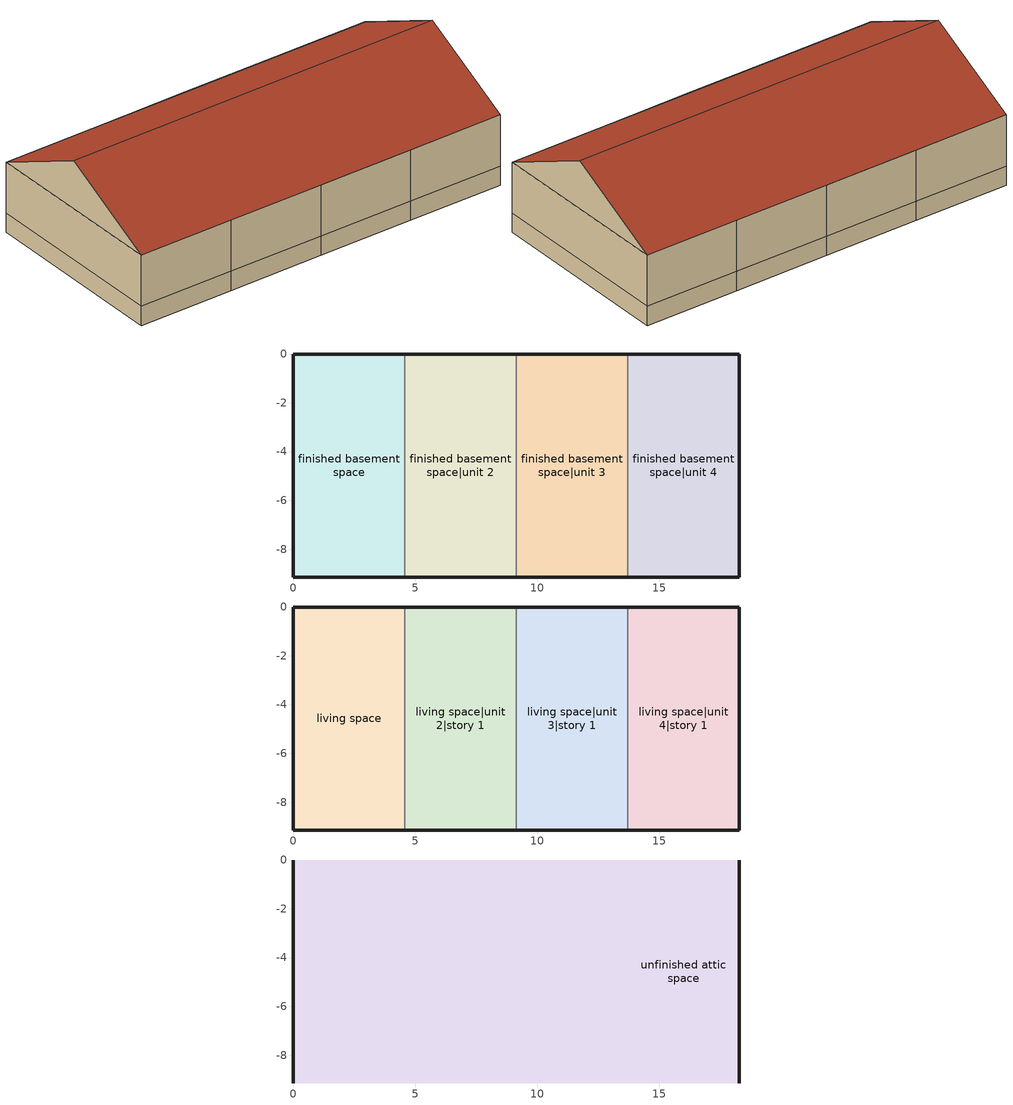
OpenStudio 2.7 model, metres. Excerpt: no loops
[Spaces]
finished basement space
 floor foundation: 0,-9.14 0,0 4.57,0 4.57,-9.14 z-0.91
 wall foundation: 4.57,0 0,0 0,-9.14 4.57,-9.14 z-0.91:0
 wall to finished basement space|unit 2: 4.57,-9.14 4.57,0 z-0.91:0
finished basement space|unit 2
 floor foundation: 4.57,-9.14 4.57,0 9.14,0 9.14,-9.14 z-0.91
 wall to finished basement space|unit 3: 9.14,-9.14 9.14,0 z-0.91:0
 wall foundation: 4.57,-9.14 9.14,-9.14 / 9.14,0 4.57,0 z-0.91:0
finished basement space|unit 3
 floor foundation: 9.14,-9.14 9.14,0 13.72,0 13.72,-9.14 z-0.91
 wall to finished basement space|unit 4: 13.72,-9.14 13.72,0 z-0.91:0
 wall foundation: 9.14,-9.14 13.72,-9.14 / 13.72,0 9.14,0 z-0.91:0
finished basement space|unit 4
 floor foundation: 13.72,-9.14 13.72,0 18.29,0 18.29,-9.14 z-0.91
 wall foundation: 13.72,-9.14 18.29,-9.14 18.29,0 13.72,0 z-0.91:0
living space
 floor to finished basement space: 0,-9.14 0,0 4.57,0 4.57,-9.14 z0
 wall outside: 4.57,0 0,0 0,-9.14 4.57,-9.14 z0:2.44
 wall to living space|unit 2|story 1: 4.57,-9.14 4.57,0 z0:2.44
living space|unit 2|story 1
 floor to finished basement space|unit 2: 4.57,-9.14 4.57,0 9.14,0 9.14,-9.14 z0
 wall outside: 4.57,-9.14 9.14,-9.14 / 9.14,0 4.57,0 z0:2.44
 wall to living space|unit 3|story 1: 9.14,-9.14 9.14,0 z0:2.44
living space|unit 3|story 1
 floor to finished basement space|unit 3: 9.14,-9.14 9.14,0 13.72,0 13.72,-9.14 z0
 wall outside: 9.14,-9.14 13.72,-9.14 / 13.72,0 9.14,0 z0:2.44
 wall to living space|unit 4|story 1: 13.72,-9.14 13.72,0 z0:2.44
living space|unit 4|story 1
 floor to finished basement space|unit 4: 13.72,-9.14 13.72,0 18.29,0 18.29,-9.14 z0
 wall outside: 13.72,-9.14 18.29,-9.14 18.29,0 13.72,0 z0:2.44
unfinished attic space
 floor to living space: 4.57,0 4.57,-9.14 0,-9.14 0,0 z2.44
 floor to living space|unit 2|story 1: 9.14,0 9.14,-9.14 4.57,-9.14 4.57,0 z2.44
 floor to living space|unit 3|story 1: 13.72,0 13.72,-9.14 9.14,-9.14 9.14,0 z2.44
 floor to living space|unit 4|story 1: 18.29,0 18.29,-9.14 13.72,-9.14 13.72,0 z2.44
 wall outside: 0,-4.57,4.72 0,0,2.44 0,-9.14,2.44; 18.29,-4.57,4.72 18.29,-9.14,2.44 18.29,0,2.44
 roof outside: 0,-4.57,4.72 18.29,-4.57,4.72 18.29,0,2.44 0,0,2.44; 18.29,-4.57,4.72 0,-4.57,4.72 0,-9.14,2.44 18.29,-9.14,2.44
[Schedule:Ruleset]
residential bath schedule 3: Default Day Schedule=Schedule Day 12
[Schedule:Day]
residential shower schedule allday1; residential shower schedule allday1 1; residential shower schedule allday1 2; residential shower schedule allday1 3: 17, 50, 0, 18, 0, 0.0792065, 18, 10, 0.316826, 24, 0, 0
residential shower schedule allday2; residential shower schedule allday2 1; residential shower schedule allday2 2; residential shower schedule allday2 3: 23, 0, 0, 23, 10, 0.248714, 24, 0, 0
residential shower schedule allday3; residential shower schedule allday3 1; residential shower schedule allday3 2; residential shower schedule allday3 3: 9, 40, 0, 10, 0, 0.319912, 10, 10, 0, 10, 20, 0.464365, 24, 0, 0
residential shower schedule allday4; residential shower schedule allday4 1; residential shower schedule allday4 2; residential shower schedule allday4 3: 8, 10, 0, 8, 20, 0.172128, 8, 30, 0.258193, 24, 0, 0
residential shower schedule allday5; residential bath schedule allday1; residential bath schedule allday2; residential bath schedule allday3; residential bath schedule allday4; residential bath schedule allday6; residential bath schedule allday7; residential shower schedule allday5 1; residential bath schedule allday1 1; residential bath schedule allday2 1; residential bath schedule allday3 1; residential bath schedule allday4 1; residential bath schedule allday6 1; residential bath schedule allday7 1; residential shower schedule allday5 2; residential bath schedule allday1 2; residential bath schedule allday2 2; residential bath schedule allday3 2; residential bath schedule allday4 2; residential bath schedule allday6 2; residential bath schedule allday7 2; residential shower schedule allday5 3; Schedule Day 12; residential bath schedule allday1 3; residential bath schedule allday2 3; residential bath schedule allday3 3; residential bath schedule allday4 3; residential bath schedule allday6 3; residential bath schedule allday7 3: 24, 0, 0
residential shower schedule allday6; residential shower schedule allday6 1; residential shower schedule allday6 2; residential shower schedule allday6 3: 5, 10, 0, 5, 20, 0.35256, 5, 30, 0.493583, 21, 20, 0, 21, 30, 0.220132, 21, 40, 0.366887, 24, 0, 0
residential shower schedule allday7; residential shower schedule allday7 1; residential shower schedule allday7 2; residential shower schedule allday7 3: 3, 50, 0, 4, 0, 0.157899, 4, 30, 0, 4, 40, 0.489101, 4, 50, 0.0978202, 9, 40, 0, 9, 50, 0.154225, 24, 0, 0
residential sink schedule allday1; residential sink schedule allday1 1; residential sink schedule allday1 2; residential sink schedule allday1 3: 6, 40, 0, 6, 50, 0.0086028, 7, 30, 0, 7, 40, 0.0212629, 11, 50, 0, 12, 0, 0.01205, 12, 10, 0.0746492, 12, 40, 0, 12, 50, 0.0014948, 14, 0, 0, 14, 10, 0.0018914, 14, 30, 0, 14, 40, 0.0430445, 15, 30, 0, 15, 40, 0.0015863, 15, 50, 0.0124771, 16, 0, 0.0140024, 18, 10, 0, 18, 20, 0.0001525, 18, 40, 0, 18, 50, 0.108054, 19, 0, 0.0105552, 19, 10, 0.0058572, 19, 30, 0, 19, 40, 0.002593, 21, 0, 0, 21, 10, 0.0084808, 21, 20, 0.0346858, 22, 10, 0, 22, 20, 0.0104026, 22, 50, 0, 23, 0, 0.0011897, 24, 0, 0
residential sink schedule allday2; residential sink schedule allday2 1; residential sink schedule allday2 2; residential sink schedule allday2 3: 7, 30, 0, 7, 40, 0.0137584, 7, 50, 0, 8, 0, 0.0368517, 9, 50, 0, 10, 0, 0.111562, 10, 10, 0.0028066, 10, 20, 0, 10, 30, 0.0716901, 12, 30, 0, 12, 40, 0.028432, 15, 20, 0, 15, 30, 0.0456376, 17, 20, 0, 17, 30, 0.0330994, 19, 10, 0, 19, 20, 0.0031117, 19, 30, 0.0042709, 24, 0, 0
residential sink schedule allday3; residential sink schedule allday3 1; residential sink schedule allday3 2; residential sink schedule allday3 3: 0, 30, 0, 0, 40, 0.0021049, 3, 30, 0, 3, 40, 0.0138499, 3, 50, 0.0053386, 11, 10, 0, 11, 20, 0.0322758, 11, 30, 0.0024405, 13, 20, 0, 13, 30, 0.0039048, 14, 20, 0, 14, 30, 0.0010677, 16, 30, 0, 16, 40, 0.0026236, 17, 0, 0, 17, 10, 0.0176327, 18, 30, 0, 18, 40, 0.0690055, 22, 20, 0, 22, 30, 0.0258389, 22, 40, 0.0006406, 23, 10, 0, 23, 20, 0.0341672, 24, 0, 0
residential sink schedule allday4; residential sink schedule allday4 1; residential sink schedule allday4 2; residential sink schedule allday4 3: 1, 50, 0, 2, 0, 0.03554, 4, 50, 0, 5, 0, 0.0367907, 7, 0, 0, 7, 10, 0.0053996, 7, 20, 0.0198597, 7, 30, 0.0270592, 8, 20, 0, 8, 30, 0.0179683, 8, 40, 0.0655889, 8, 50, 0.0573215, 9, 0, 0, 9, 10, 0.138987, 10, 30, 0, 10, 40, 0.0021354, 11, 10, 0, 11, 20, 0.144966, 11, 30, 0.143319, 11, 40, 0.0082062, 11, 50, 0.0019829, 12, 0, 0.0206833, 14, 10, 0, 14, 20, 0.0084808, 14, 30, 0.00241, 14, 40, 0, 14, 50, 0.0370653, 15, 50, 0, 16, 0, 0.0349298, 17, 10, 0, 17, 20, 0.0017389, 17, 50, 0, 18, 0, 0.035662, 18, 10, 0.0040268, 19, 0, 0, 19, 10, 0.151373, 22, 20, 0, 22, 30, 0.0772118, 24, 0, 0
residential sink schedule allday5; residential sink schedule allday5 1; residential sink schedule allday5 2; residential sink schedule allday5 3: 0, 10, 0.0152837, 6, 10, 0, 6, 20, 0.202196, 6, 30, 0.354088, 7, 40, 0, 7, 50, 0.0074436, 12, 0, 0, 12, 10, 0.0003356, 12, 20, 0.0276693, 12, 40, 0, 12, 50, 0.0931361, 13, 10, 0, 13, 20, 0.0402379, 14, 10, 0, 14, 20, 0.0084198, 17, 0, 0, 17, 10, 0.050488, 17, 30, 0, 17, 40, 0.0607687, 18, 0, 0, 18, 10, 0.0286455, 19, 30, 0, 19, 40, 0.0096095, 20, 0, 0, 20, 10, 0.0325808, 22, 40, 0, 22, 50, 0.033435, 24, 0, 0
residential sink schedule allday6; residential sink schedule allday6 1; residential sink schedule allday6 2; residential sink schedule allday6 3: 1, 40, 0, 1, 50, 0.156315, 6, 10, 0, 6, 20, 0.0126602, 8, 0, 0, 8, 10, 0.0030506, 8, 20, 0.0008847, 8, 40, 0, 8, 50, 0.0012508, 9, 50, 0, 10, 0, 0.132947, 12, 0, 0, 12, 10, 0.0358756, 13, 40, 0, 13, 50, 0.0626601, 14, 0, 0.0663819, 15, 0, 0, 15, 10, 0.0149481, 15, 50, 0, 16, 0, 0.0352655, 16, 50, 0, 17, 0, 0.0036608, 17, 20, 0, 17, 30, 0.033496, 17, 40, 0, 17, 50, 0.0455765, 18, 0, 0.0424649, 18, 10, 0.0245882, 18, 20, 0.0461866, 18, 30, 0.190055, 18, 40, 0.0491153, 19, 10, 0, 19, 20, 0.0698597, 19, 30, 0, 19, 40, 0.0044844, 19, 50, 0.0025016, 22, 0, 0, 22, 10, 0.0629652, 23, 0, 0, 23, 10, 0.0049115, 24, 0, 0
residential sink schedule allday7; residential sink schedule allday7 1; residential sink schedule allday7 2; residential sink schedule allday7 3: 5, 20, 0, 5, 30, 0.0002135, 5, 40, 0.0007931, 6, 0, 0, 6, 10, 0.0058267, 6, 40, 0, 6, 50, 0.266565, 7, 0, 0.0653753, 7, 10, 0, 7, 20, 0.0323673, 9, 0, 0, 9, 10, 0.0221477, 9, 50, 0, 10, 0, 0.0261134, 11, 40, 0, 11, 50, 0.00964, 12, 20, 0, 12, 30, 0.0394753, 16, 0, 0, 16, 10, 0.158145, 16, 20, 0.0459426, 16, 30, 0.0755339, 16, 40, 0.0537828, 17, 10, 0, 17, 20, 0.140635, 17, 30, 0.0449664, 17, 40, 0.0014338, 18, 40, 0, 18, 50, 0.0034777, 19, 0, 0.0079621, 21, 0, 0, 21, 10, 0.059701, 21, 20, 0.0100061, 22, 40, 0, 22, 50, 0.0027456, 23, 30, 0, 23, 40, 9.15e-05, 23, 50, 0.047895, 24, 0, 0
residential bath schedule allday5; residential bath schedule allday5 1; residential bath schedule allday5 2; residential bath schedule allday5 3: 10, 30, 0, 10, 50, 0.361288, 24, 0, 0
[Schedule:Rule] Schedule Ruleset=residential bath schedule 3; Apply Sunday=Yes; Apply Monday=Yes; Apply Tuesday=Yes; Apply Wednesday=Yes; Apply Thursday=Yes; Apply Friday=Yes; Apply Saturday=Yes; Date Specification Type=SpecificDates; Specific Month 1=1; Specific Month 2=1; Specific Month 3=1; Specific Month 4=1; Specific Month 6=2; Specific Month 7=2; Specific Month 8=2; Specific Month 10=3; Specific Month 11=3; Specific Month 12=3; Specific Month 14=4; Specific Month 15=4; Specific Month 16=4; Specific Month 17=4; Specific Month 19=5; Specific Month 20=5; Specific Month 21=5; Specific Month 23=6; Specific Month 24=6; Specific Month 25=6; Specific Month 27=7; Specific Month 28=7; Specific Month 29=7; Specific Month 30=7; Specific Month 32=8; Specific Month 33=8; Specific Month 34=8; Specific Month 36=9; Specific Month 37=9; Specific Month 38=9; Specific Month 39=9; Specific Month 40=10; Specific Month 41=10; Specific Month 42=10; Specific Month 43=10; Specific Month 45=11; Specific Month 46=11; Specific Month 47=11; Specific Month 49=12; Specific Month 50=12; Specific Month 51=12; Specific Month 52=12
Name | Rule Order | Day Schedule | Specific Day 1 | Specific Day 2 | Specific Day 3 | Specific Day 4 | Specific Month 5 | Specific Day 5 | Specific Day 6 | Specific Day 7 | Specific Day 8 | Specific Month 9 | Specific Day 9 | Specific Day 10 | Specific Day 11 | Specific Day 12 | Specific Month 13 | Specific Day 13 | Specific Day 14 | Specific Day 15 | Specific Day 16 | Specific Day 17 | Specific Month 18 | Specific Day 18 | Specific Day 19 | Specific Day 20 | Specific Day 21 | Specific Month 22 | Specific Day 22 | Specific Day 23 | Specific Day 24 | Specific Day 25 | Specific Month 26 | Specific Day 26 | Specific Day 27 | Specific Day 28 | Specific Day 29 | Specific Day 30 | Specific Month 31 | Specific Day 31 | Specific Day 32 | Specific Day 33 | Specific Day 34 | Specific Month 35 | Specific Day 35 | Specific Day 36 | Specific Day 37 | Specific Day 38 | Specific Day 39 | Specific Day 40 | Specific Day 41 | Specific Day 42 | Specific Day 43 | Specific Month 44 | Specific Day 44 | Specific Day 45 | Specific Day 46 | Specific Day 47 | Specific Month 48 | Specific Day 48 | Specific Day 49 | Specific Day 50 | Specific Day 51 | Specific Day 52 | Specific Month 53 | Specific Day 53
residential bath schedule allday ruleset1 3 | 6 | residential bath schedule allday1 3 | 1 | 8 | 15 | 22 | 1 | 29 | 5 | 12 | 19 | 2 | 26 | 5 | 12 | 19 | 3 | 26 | 2 | 9 | 16 | 23 | 4 | 30 | 7 | 14 | 21 | 5 | 28 | 4 | 11 | 18 | 6 | 25 | 2 | 9 | 16 | 23 | 7 | 30 | 6 | 13 | 20 | 8 | 27 | 3 | 10 | 17 | 24 | 1 | 8 | 15 | 22 | 10 | 29 | 5 | 12 | 19 | 11 | 26 | 3 | 10 | 17 | 24 | 12 | 31
residential bath schedule allday ruleset2 3 | 5 | residential bath schedule allday2 3 | 2 | 9 | 16 | 23 | 1 | 30 | 6 | 13 | 20 | 2 | 27 | 6 | 13 | 20 | 3 | 27 | 3 | 10 | 17 | 24 | 5 | 1 | 8 | 15 | 22 | 5 | 29 | 5 | 12 | 19 | 6 | 26 | 3 | 10 | 17 | 24 | 7 | 31 | 7 | 14 | 21 | 8 | 28 | 4 | 11 | 18 | 25 | 2 | 9 | 16 | 23 | 10 | 30 | 6 | 13 | 20 | 11 | 27 | 4 | 11 | 18 | 25
residential bath schedule allday ruleset3 3 | 4 | residential bath schedule allday3 3 | 3 | 10 | 17 | 24 | 1 | 31 | 7 | 14 | 21 | 2 | 28 | 7 | 14 | 21 | 3 | 28 | 4 | 11 | 18 | 25 | 5 | 2 | 9 | 16 | 23 | 5 | 30 | 6 | 13 | 20 | 6 | 27 | 4 | 11 | 18 | 25 | 8 | 1 | 8 | 15 | 22 | 8 | 29 | 5 | 12 | 19 | 26 | 3 | 10 | 17 | 24 | 10 | 31 | 7 | 14 | 21 | 11 | 28 | 5 | 12 | 19 | 26
residential bath schedule allday ruleset4 3 | 3 | residential bath schedule allday4 3 | 4 | 11 | 18 | 25 | 2 | 1 | 8 | 15 | 22 | 3 | 1 | 8 | 15 | 22 | 3 | 29 | 5 | 12 | 19 | 26 | 5 | 3 | 10 | 17 | 24 | 5 | 31 | 7 | 14 | 21 | 6 | 28 | 5 | 12 | 19 | 26 | 8 | 2 | 9 | 16 | 23 | 8 | 30 | 6 | 13 | 20 | 27 | 4 | 11 | 18 | 25 | 11 | 1 | 8 | 15 | 22 | 11 | 29 | 6 | 13 | 20 | 27
residential bath schedule allday ruleset5 3 | 2 | residential bath schedule allday5 3 | 5 | 12 | 19 | 26 | 2 | 2 | 9 | 16 | 23 | 3 | 2 | 9 | 16 | 23 | 3 | 30 | 6 | 13 | 20 | 27 | 5 | 4 | 11 | 18 | 25 | 6 | 1 | 8 | 15 | 22 | 6 | 29 | 6 | 13 | 20 | 27 | 8 | 3 | 10 | 17 | 24 | 8 | 31 | 7 | 14 | 21 | 28 | 5 | 12 | 19 | 26 | 11 | 2 | 9 | 16 | 23 | 11 | 30 | 7 | 14 | 21 | 28
residential bath schedule allday ruleset6 3 | 1 | residential bath schedule allday6 3 | 6 | 13 | 20 | 27 | 2 | 3 | 10 | 17 | 24 | 3 | 3 | 10 | 17 | 24 | 3 | 31 | 7 | 14 | 21 | 28 | 5 | 5 | 12 | 19 | 26 | 6 | 2 | 9 | 16 | 23 | 6 | 30 | 7 | 14 | 21 | 28 | 8 | 4 | 11 | 18 | 25 | 9 | 1 | 8 | 15 | 22 | 29 | 6 | 13 | 20 | 27 | 11 | 3 | 10 | 17 | 24 | 12 | 1 | 8 | 15 | 22 | 29
residential bath schedule allday ruleset7 3 | 0 | residential bath schedule allday7 3 | 7 | 14 | 21 | 28 | 2 | 4 | 11 | 18 | 25 | 3 | 4 | 11 | 18 | 25 | 4 | 1 | 8 | 15 | 22 | 29 | 5 | 6 | 13 | 20 | 27 | 6 | 3 | 10 | 17 | 24 | 7 | 1 | 8 | 15 | 22 | 29 | 8 | 5 | 12 | 19 | 26 | 9 | 2 | 9 | 16 | 23 | 30 | 7 | 14 | 21 | 28 | 11 | 4 | 11 | 18 | 25 | 12 | 2 | 9 | 16 | 23 | 30
